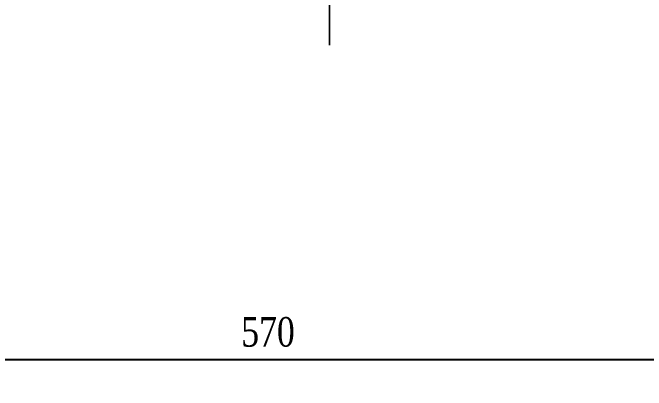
# Model space of a CAD drawing. Extents: x 820 to 5791, y 1495 to 5010.
# Drawn here: x 3025.5 to 3283, y 1796.7 to 1950.3 of the extents above; entities that cross this region are included whole.
import ezdxf

# ---------------------------------------------------------------- set-up
doc = ezdxf.new("R2010")
doc.units = 0
doc.header["$LTSCALE"] = 20
doc.layers.get('0').update_dxf_attribs({"linetype": 'CONTINUOUS', "lineweight": 15})
doc.layers.get('DEFPOINTS').update_dxf_attribs({"linetype": 'CONTINUOUS'})
doc.layers.add('_00_TT_PLASTER INTERIOR', color=60, linetype='CONTINUOUS', lineweight=0)
doc.layers.add('ölç', color=63, linetype='CONTINUOUS', lineweight=20)
doc.layers.add('dış ölçü', color=7, linetype='CONTINUOUS', lineweight=20, true_color=0x0d6787)
doc.styles.add('TRS', font='times.ttf', dxfattribs={"width": 0.8})
doc.dimstyles.new('dış ölçü', dxfattribs={"dimtxt": 12, "dimasz": 5, "dimexe": 5, "dimexo": 35, "dimgap": 5, "dimtad": 1, "dimdec": 0, "dimdsep": 46, "dimtxsty": 'TRS', "dimblk": 'DOT', "dimcen": 0, "dimdle": 0.1, "dimclrd": 256, "dimclre": 256, "dimclrt": 73, "dimadec": 0, "dimazin": 0, "dimtfac": 0.3, "dimtdec": 0, "dimtix": 1, "dimtmove": 2, "dimatfit": 3, "dimldrblk": 'DOT', "dimfxl": 1, "dimfxlon": 1, "dimtolj": 1, "dimarcsym": 0})

# ---------------------------------------------------------------- blocks, each defined once
blk = doc.blocks.new('_Dot')
at = {"layer": 'ölç', "color": 0, "lineweight": -2}
blk.add_line((-0.5, 0), (-1, 0), dxfattribs=at)
at = {"layer": 'ölç', "color": 0, "const_width": 0.5}
blk.add_lwpolyline([(-0.25, 0, 1), (0.25, 0, 1)], format="xyb", close=True, dxfattribs=at)
blk = doc.blocks.new('*D176')
at = {"layer": 'DEFPOINTS', "color": 0, "transparency": 16777216}
for p in [(2844.18, 2097.04), (3414.39, 2084.55), (3414.39, 1809.28)]:
    blk.add_point(p, dxfattribs=at)
at = {"layer": 'dış ölçü', "lineweight": -2, "transparency": 16777216}
for p, q in [((2844.18, 1810.28), (2844.18, 1804.28)), ((3414.39, 1810.28), (3414.39, 1804.28)), ((2849.18, 1809.28), (3409.39, 1809.28))]:
    blk.add_line(p, q, dxfattribs=at)
at = {"layer": 'dış ölçü', "lineweight": -2, "transparency": 16777216, "xscale": 5, "yscale": 5, "zscale": 5, "rotation": 180}
blk.add_blockref('_Dot', (2844.18, 1809.28), dxfattribs=at)
at = {"layer": 'dış ölçü', "lineweight": -2, "transparency": 16777216, "xscale": 5, "yscale": 5, "zscale": 5}
blk.add_blockref('_Dot', (3414.39, 1809.28), dxfattribs=at)
at = {"layer": 'dış ölçü', "color": 73, "transparency": 16777216, "insert": (3129.28, 1820.4), "char_height": 12, "attachment_point": 5, "style": 'TRS'}
blk.add_mtext('\\A1;570', dxfattribs=at)
blk = doc.blocks.new('*D180')
at = {"layer": 'DEFPOINTS', "color": 0, "transparency": 16777216}
for p in [(3700.97, 2100.04), (2054.29, 2083.44), (3700.97, 1729.28)]:
    blk.add_point(p, dxfattribs=at)
at = {"layer": 'dış ölçü', "lineweight": -2, "transparency": 16777216}
for p, q in [((2054.29, 1730.28), (2054.29, 1724.28)), ((2059.29, 1729.28), (3695.97, 1729.28)), ((3700.97, 1730.28), (3700.97, 1724.28))]:
    blk.add_line(p, q, dxfattribs=at)
at = {"layer": 'dış ölçü', "lineweight": -2, "transparency": 16777216, "xscale": 5, "yscale": 5, "zscale": 5, "rotation": 180}
blk.add_blockref('_Dot', (2054.29, 1729.28), dxfattribs=at)
at = {"layer": 'dış ölçü', "lineweight": -2, "transparency": 16777216, "xscale": 5, "yscale": 5, "zscale": 5}
blk.add_blockref('_Dot', (3700.97, 1729.28), dxfattribs=at)
at = {"layer": 'dış ölçü', "color": 73, "transparency": 16777216, "insert": (2877.63, 1740.4), "char_height": 12, "attachment_point": 5, "style": 'TRS'}
blk.add_mtext('\\A1;1647', dxfattribs=at)
blk = doc.blocks.new('HGJFG')
at = {"color": 9}
blk.add_line((-2010.28, -3148.09), (-2010.28, -3433.19), dxfattribs=at)
at = {"color": 9, "ltscale": 2}
blk.add_line((-2010.28, -3433.19), (-2010.28, -3148.09), dxfattribs=at)
at = {"color": 9}
blk.add_circle((-2010.28, -3420.64), 0.05, dxfattribs=at)

msp = doc.modelspace()

# ---------------------------------------------------------------- block references
at = {"layer": '_00_TT_PLASTER INTERIOR'}
msp.add_blockref('HGJFG', (5164.59, 5370.35), dxfattribs=at)

# ---------------------------------------------------------------- dimensions: what is measured, and where the dimension line sits
at = {"layer": 'dış ölçü'}
for base, p1, p2, picture, middle in [((3700.97, 1729.28), (2054.29, 2083.44), (3700.97, 2100.04), '*D180', (2877.63, 1740.4)), ((3414.39, 1809.28), (2844.18, 2097.04), (3414.39, 2084.55), '*D176', (3129.28, 1820.4))]:
    dim = msp.add_linear_dim(base=base, p1=p1, p2=p2, dimstyle='dış ölçü', dxfattribs=at)
    dim.commit()
    dim.dimension.update_dxf_attribs({"geometry": picture, "text_midpoint": middle})

doc.saveas('drawing.dxf')
